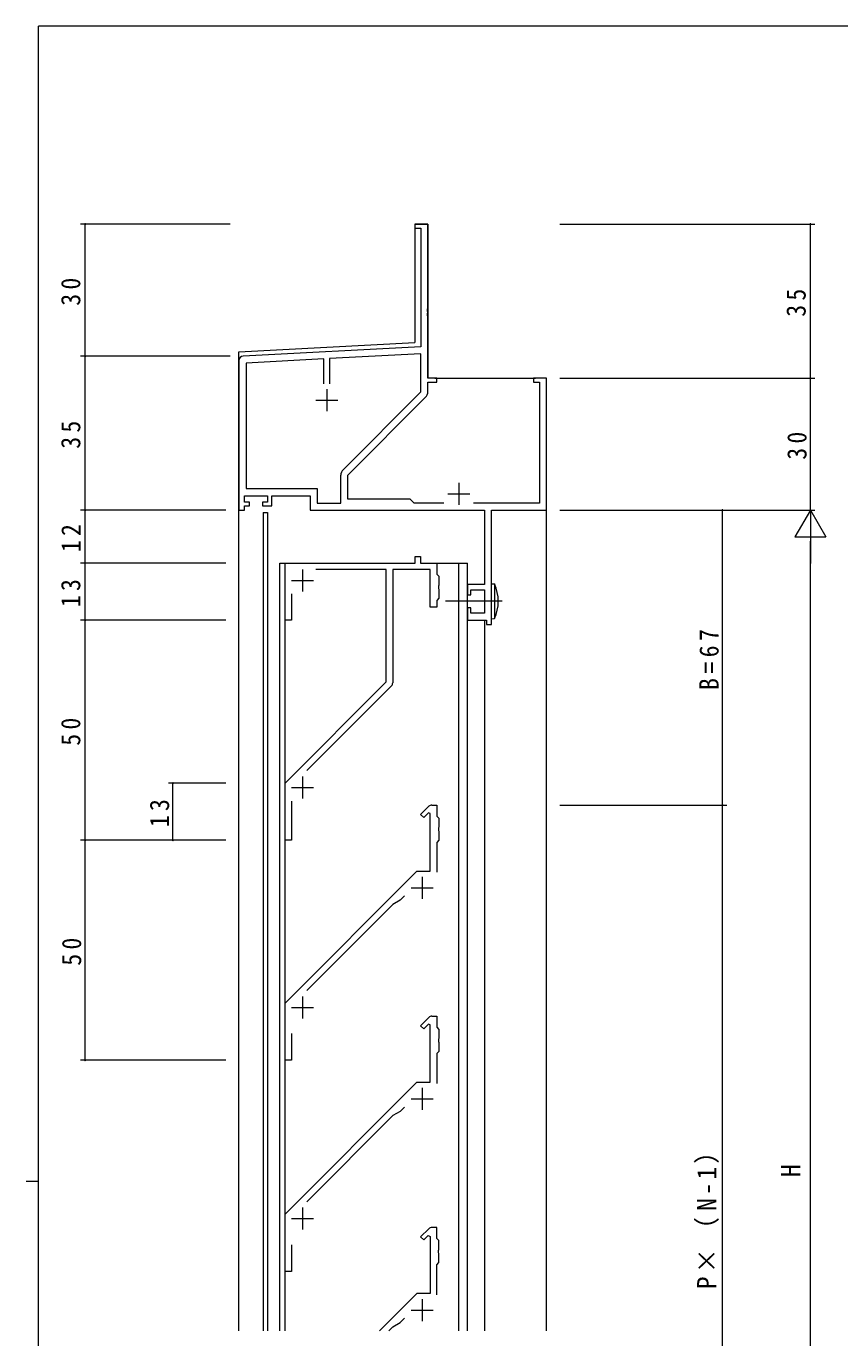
# Model space of a CAD drawing. Units: millimetres on the paper. Extents: x -420 to 373, y -297 to 267.
# Drawn here: x -420.5 to -235.4, y -33.7 to 264.4 of the extents above; entities that cross this region are included whole.
import ezdxf
from ezdxf.enums import TextEntityAlignment as Align

# ---------------------------------------------------------------- set-up
doc = ezdxf.new("R2010")
doc.units = ezdxf.units.MM
for name, color, linetype, lineweight in [('0-1_YKK_ZWAK', 7, 'Continuous', 9), ('0-3_YKK_11', 7, 'Continuous', 9), ('0-4_YKK_12', 2, 'Continuous', 9), ('0-5_YKK_D', 6, 'Continuous', 9), ('0-6_YKK_13', 4, 'Continuous', 9)]:
    doc.layers.add(name, color=color, linetype=linetype, lineweight=lineweight)
doc.styles.add('ＭＳ ゴシック', font='')
doc.styles.get('ＭＳ ゴシック').set_extended_font_data('MS Gothic')

msp = doc.modelspace()

# ---------------------------------------------------------------- linework, layer by layer
at = {"layer": '0-1_YKK_ZWAK'}
for p, q in [((-417.7, -260.6), (-417.7, 264.4)), ((352.3, 264.4), (-417.7, 264.4)), ((-420.5, 1.9), (-417.7, 1.9))]:
    msp.add_line(p, q, dxfattribs=at)
at = {"layer": '0-3_YKK_11'}
for p, q in [((-332.125, 219.4), (-332.125, 218.5)), ((-329.125, 219.4), (-332.125, 219.4)), ((-332.125, 218.5), (-330.755, 218.5)), ((-330.755, 218.5), (-330.755, 191.568)), ((-329.125, 200.358), (-329.125, 219.4)), ((-329.245, 200.175), (-329.125, 200.358)), ((-329.245, 199.625), (-329.245, 200.175)), ((-329.125, 199.442), (-329.245, 199.625)), ((-329.245, 199.175), (-329.125, 199.358)), ((-329.245, 198.625), (-329.245, 199.175)), ((-329.125, 198.442), (-329.245, 198.625)), ((-329.125, 199.358), (-329.125, 199.442)), ((-329.125, 184.4), (-329.125, 198.442)), ((-330.755, 191.568), (-371.177, 189.45)), ((-372.125, 188.451), (-372.125, 154.4)), ((-352.775, 188.782), (-370.495, 187.853)), ((-370.495, 187.853), (-370.495, 159.33)), ((-352.775, 183.1), (-352.775, 188.782)), ((-352.775, 183.1), (-352.775, 188.782)), ((-330.755, 189.936), (-351.475, 188.85)), ((-351.475, 188.85), (-351.475, 183.1)), ((-330.755, 181.275), (-330.755, 189.936)), ((-352.125, 181.9), (-352.125, 176.9)), ((-327.125, 184.4), (-329.125, 184.4)), ((-329.125, 183.5), (-327.125, 183.5)), ((-329.125, 181.346), (-329.125, 183.5)), ((-327.125, 183.5), (-327.125, 184.4)), ((-305.125, 184.4), (-305.125, 183.5)), ((-302.125, 184.4), (-305.125, 184.4)), ((-305.125, 183.5), (-303.755, 183.5)), ((-303.755, 183.5), (-303.755, 156.03)), ((-302.125, 154.4), (-302.125, 184.4)), ((-354.625, 179.4), (-349.625, 179.4)), ((-348.427, 163.602), (-330.755, 181.275)), ((-347.325, 162.4), (-329.652, 180.073)), ((-348.955, 156.03), (-348.955, 162.33)), ((-347.325, 156.9), (-347.325, 162.4)), ((-370.495, 159.33), (-354.295, 159.33)), ((-354.295, 159.33), (-354.295, 156.03)), ((-324.625, 158.1), (-319.625, 158.1)), ((-322.125, 160.6), (-322.125, 155.6)), ((-370.825, 157.7), (-365.625, 157.7)), ((-370.825, 156.2), (-370.825, 157.7)), ((-369.725, 156.2), (-370.825, 156.2)), ((-370.825, 155.4), (-369.725, 155.4)), ((-370.825, 154.4), (-370.825, 155.4)), ((-369.725, 155.4), (-369.725, 156.2)), ((-366.725, 156.2), (-366.725, 155.4)), ((-365.625, 156.2), (-366.725, 156.2)), ((-366.725, 155.4), (-364.625, 155.4)), ((-365.625, 157.7), (-365.625, 156.2)), ((-364.625, 157.7), (-355.925, 157.7)), ((-364.625, 155.4), (-364.625, 157.7)), ((-355.925, 157.7), (-355.925, 154.4)), ((-354.295, 156.03), (-348.955, 156.03)), ((-333.125, 156.9), (-347.325, 156.9)), ((-332.255, 156.03), (-333.125, 156.9)), ((-325.475, 156.03), (-332.255, 156.03)), ((-303.755, 156.03), (-318.774, 156.03)), ((-372.125, 154.4), (-370.825, 154.4)), ((-355.925, 154.4), (-316.255, 154.4)), ((-316.255, 154.4), (-316.255, 137.5)), ((-314.625, 154.4), (-302.125, 154.4)), ((-314.625, 128.4), (-314.625, 154.4)), ((-332.025, 143.9), (-330.825, 143.9)), ((-332.025, 142.4), (-332.025, 143.9)), ((-330.825, 143.9), (-330.825, 142.4)), ((-361.625, 142.4), (-332.025, 142.4)), ((-361.625, 129.4), (-361.625, 142.4)), ((-357.625, 140.9), (-357.625, 135.9)), ((-338.625, 140.9), (-354.631, 140.9)), ((-338.625, 115.4), (-338.625, 140.9)), ((-337.125, 140.9), (-337.125, 115.193)), ((-328.625, 140.9), (-337.125, 140.9)), ((-330.825, 142.4), (-327.125, 142.4)), ((-328.625, 132.4), (-328.625, 140.9)), ((-327.125, 142.4), (-327.125, 139.9)), ((-360.125, 138.4), (-355.125, 138.4)), ((-327.125, 139.9), (-326.625, 139.4)), ((-326.625, 137.358), (-326.745, 137.175)), ((-326.745, 137.175), (-326.745, 136.625)), ((-326.625, 139.4), (-326.625, 137.358)), ((-320.125, 137.5), (-320.125, 135.2)), ((-316.255, 137.5), (-320.125, 137.5)), ((-360.125, 135.407), (-360.125, 129.4)), ((-326.625, 134.4), (-327.125, 133.9)), ((-326.745, 136.625), (-326.625, 136.442)), ((-326.625, 136.442), (-326.625, 134.4)), ((-320.125, 135.2), (-319.325, 135.2)), ((-319.325, 136.3), (-316.255, 136.3)), ((-319.325, 135.2), (-319.325, 136.3)), ((-316.255, 136.3), (-316.255, 131.03)), ((-327.125, 132.4), (-328.625, 132.4)), ((-327.125, 133.9), (-327.125, 132.4)), ((-320.125, 132.2), (-320.125, 129.4)), ((-319.325, 132.2), (-320.125, 132.2)), ((-319.325, 131.03), (-319.325, 132.2)), ((-360.125, 129.4), (-361.625, 129.4)), ((-320.125, 129.4), (-315.825, 129.4)), ((-316.255, 131.03), (-319.325, 131.03)), ((-315.825, 129.4), (-315.825, 128.4)), ((-315.825, 128.4), (-314.625, 128.4)), ((-361.625, 92.4), (-338.625, 115.4)), ((-337.417, 114.486), (-356.684, 95.22)), ((-357.625, 93.9), (-357.625, 88.9)), ((-361.625, 79.4), (-361.625, 92.4)), ((-360.125, 91.4), (-355.125, 91.4)), ((-360.125, 88.287), (-360.125, 79.4)), ((-330.778, 85.246), (-328.917, 87.107)), ((-328.21, 87.4), (-327.125, 87.4)), ((-327.125, 87.4), (-327.125, 84.9)), ((-330.071, 84.539), (-330.778, 85.246)), ((-328.995, 85.615), (-330.071, 84.539)), ((-328.625, 85.462), (-328.995, 85.615)), ((-328.625, 72.4), (-328.625, 85.462)), ((-327.125, 84.9), (-326.625, 84.4)), ((-326.625, 84.4), (-326.625, 82.358)), ((-326.625, 82.358), (-326.745, 82.175)), ((-326.745, 82.175), (-326.745, 81.625)), ((-326.745, 81.625), (-326.625, 81.442)), ((-326.625, 81.442), (-326.625, 79.4)), ((-360.125, 79.4), (-361.625, 79.4)), ((-326.625, 79.4), (-327.125, 78.9)), ((-327.125, 78.9), (-327.125, 72.107)), ((-361.625, 42.4), (-331.625, 72.4)), ((-331.625, 72.4), (-328.625, 72.4)), ((-332.925, 68.6), (-327.925, 68.6)), ((-330.425, 71.1), (-330.425, 66.1)), ((-335.425, 65.772), (-337.098, 64.806)), ((-334.456, 66.74), (-335.425, 65.772)), ((-337.098, 64.806), (-356.684, 45.22)), ((-361.625, 29.4), (-361.625, 42.4)), ((-357.625, 43.9), (-357.625, 38.9)), ((-360.125, 41.4), (-355.125, 41.4)), ((-330.778, 37.247), (-328.917, 39.107)), ((-328.21, 39.4), (-327.125, 39.4)), ((-327.125, 39.4), (-327.125, 36.9)), ((-330.071, 36.54), (-330.778, 37.247)), ((-328.995, 37.616), (-330.071, 36.54)), ((-328.625, 37.462), (-328.995, 37.616)), ((-328.625, 24.4), (-328.625, 37.462)), ((-327.125, 36.9), (-326.625, 36.4)), ((-326.625, 36.4), (-326.625, 34.359)), ((-360.125, 35.454), (-360.125, 29.4)), ((-326.625, 34.359), (-326.745, 34.175)), ((-326.745, 34.175), (-326.745, 33.625)), ((-326.745, 33.625), (-326.625, 33.442)), ((-326.625, 33.442), (-326.625, 31.4)), ((-326.625, 31.4), (-327.125, 30.9)), ((-327.125, 30.9), (-327.125, 24.107)), ((-360.125, 29.4), (-361.625, 29.4)), ((-361.625, -5.6), (-331.625, 24.4)), ((-331.625, 24.4), (-328.625, 24.4)), ((-330.425, 23.1), (-330.425, 18.1)), ((-334.456, 18.741), (-335.425, 17.772)), ((-332.925, 20.6), (-327.925, 20.6)), ((-337.098, 16.806), (-356.684, -2.78)), ((-335.425, 17.772), (-337.098, 16.806)), ((-361.625, -18.6), (-361.625, -5.6)), ((-357.625, -4.1), (-357.625, -9.1)), ((-360.125, -6.6), (-355.125, -6.6)), ((-328.917, -8.892), (-330.778, -10.753)), ((-327.125, -8.599), (-328.21, -8.599)), ((-327.125, -11.099), (-327.125, -8.599)), ((-330.778, -10.753), (-330.071, -11.46)), ((-330.071, -11.46), (-329.062, -10.451)), ((-329.062, -10.451), (-328.625, -10.632)), ((-328.625, -10.632), (-328.625, -23.599)), ((-326.625, -11.599), (-327.125, -11.099)), ((-326.625, -13.641), (-326.625, -11.599)), ((-360.125, -12.546), (-360.125, -18.6)), ((-326.745, -13.824), (-326.625, -13.641)), ((-326.745, -14.374), (-326.745, -13.824)), ((-326.625, -14.558), (-326.745, -14.374)), ((-326.625, -16.599), (-326.625, -14.558)), ((-327.125, -17.099), (-326.625, -16.599)), ((-327.125, -23.892), (-327.125, -17.099)), ((-360.125, -18.6), (-361.625, -18.6)), ((-331.625, -23.599), (-340.125, -32.1)), ((-328.625, -23.599), (-331.625, -23.599)), ((-330.425, -24.899), (-330.425, -29.899)), ((-335.425, -30.228), (-334.456, -29.259)), ((-332.925, -27.399), (-327.925, -27.399)), ((-338.004, -32.1), (-337.098, -31.194)), ((-337.098, -31.194), (-335.425, -30.228))]:
    msp.add_line(p, q, dxfattribs=at)
for centre, radius, start, end in [((-371.125, 188.451), 1, 93.00002, 180), ((-330.925, 181.346), 1.8, 314.99998, 359.99997), ((-347.155, 162.33), 1.8, 134.99998, 179.99997), ((-338.125, 115.193), 1, 315.00002, 0.00002), ((-328.21, 86.4), 1, 89.99997, 134.99997), ((-328.21, 38.4), 1, 89.99997, 134.99997), ((-328.21, -9.599), 1, 90, 134.99998)]:
    msp.add_arc(centre, radius, start, end, dxfattribs=at)
at = {"layer": '0-4_YKK_12'}
for p, q in [((-332.125, 219.4), (-329.125, 219.4)), ((-332.125, 219.4), (-332.125, 192.496)), ((-329.125, 219.4), (-329.125, 184.4)), ((-372.125, 190.4), (-332.125, 192.496)), ((-372.125, -32.1), (-372.125, 190.4)), ((-327.575, 184.4), (-304.675, 184.4)), ((-366.625, 153.9), (-365.625, 153.9)), ((-366.625, 153.9), (-366.625, -32.1)), ((-365.625, 153.9), (-365.625, -32.1)), ((-330.525, 154.4), (-320.125, 154.4)), ((-320.125, 154.4), (-316.225, 154.4)), ((-302.125, -32.1), (-302.125, 154.7)), ((-362.825, 142.4), (-332.325, 142.4)), ((-362.825, -32.1), (-362.825, 142.4)), ((-361.625, -32.1), (-361.625, 142.4)), ((-330.525, 142.4), (-320.125, 142.4)), ((-322.125, -32.1), (-322.125, 142.4)), ((-320.125, -32.1), (-320.125, 142.4)), ((-320.125, -32.1), (-320.125, 137.006)), ((-320.125, -32.1), (-320.125, 129.7)), ((-316.225, 129.4), (-316.225, -32.1))]:
    msp.add_line(p, q, dxfattribs=at)
at = {"layer": '0-5_YKK_D'}
for p, q in [((-374.125, 219.4), (-408.125, 219.4)), ((-407.125, 189.4), (-407.125, 219.4)), ((-299.125, 219.4), (-241.125, 219.4)), ((-242.125, 184.4), (-242.125, 219.4)), ((-374.125, 189.4), (-408.125, 189.4)), ((-375.125, 189.4), (-408.125, 189.4)), ((-407.125, 154.4), (-407.125, 189.4)), ((-299.125, 184.4), (-241.125, 184.4)), ((-299.125, 184.4), (-241.125, 184.4)), ((-242.125, 154.4), (-242.125, 184.4)), ((-375.125, 154.4), (-408.125, 154.4)), ((-375.125, 154.4), (-408.125, 154.4)), ((-407.125, 142.4), (-407.125, 154.4)), ((-299.125, 154.4), (-261.125, 154.4)), ((-299.125, 154.4), (-241.125, 154.4)), ((-299.125, 154.4), (-241.125, 154.4)), ((-262.125, 87.4), (-262.125, 154.4)), ((-242.125, 154.4), (-245.625, 148.338)), ((-242.125, 154.4), (-242.125, 142.276)), ((-242.125, 154.4), (-238.625, 148.338)), ((-245.625, 148.338), (-238.625, 148.338)), ((-242.125, -138.6), (-242.125, 147.4)), ((-375.125, 142.4), (-408.125, 142.4)), ((-375.125, 142.4), (-408.125, 142.4)), ((-407.125, 129.4), (-407.125, 142.4)), ((-375.125, 129.4), (-408.125, 129.4)), ((-375.125, 129.4), (-408.125, 129.4)), ((-407.125, 79.4), (-407.125, 129.4)), ((-375.125, 92.4), (-388.125, 92.4)), ((-387.125, 79.4), (-387.125, 92.4)), ((-299.125, 87.4), (-261.125, 87.4)), ((-299.125, 87.4), (-261.125, 87.4)), ((-262.125, -100.6), (-262.125, 87.4)), ((-375.125, 79.4), (-408.125, 79.4)), ((-375.125, 79.4), (-408.125, 79.4)), ((-407.125, 29.4), (-407.125, 79.4)), ((-375.125, 79.4), (-388.125, 79.4)), ((-375.125, 29.4), (-408.125, 29.4))]:
    msp.add_line(p, q, dxfattribs=at)
for centre, start, end in [((-407.125, 219.4), 90, 270), ((-407.125, 219.4), 270, 90), ((-242.125, 219.4), 90, 270), ((-242.125, 219.4), 270, 90), ((-407.125, 189.4), 90, 270), ((-407.125, 189.4), 90, 270), ((-407.125, 189.4), 270, 90), ((-407.125, 189.4), 270, 90), ((-242.125, 184.4), 90, 270), ((-242.125, 184.4), 270, 90), ((-407.125, 154.4), 90, 270), ((-407.125, 154.4), 90, 270), ((-407.125, 154.4), 270, 90), ((-407.125, 154.4), 270, 90), ((-262.125, 154.4), 90, 270), ((-262.125, 154.4), 270, 90), ((-407.125, 142.4), 90, 270), ((-407.125, 142.4), 90, 270), ((-407.125, 142.4), 270, 90), ((-407.125, 142.4), 270, 90), ((-407.125, 129.4), 90, 270), ((-407.125, 129.4), 90, 270), ((-407.125, 129.4), 270, 90), ((-407.125, 129.4), 270, 90), ((-387.125, 92.4), 90, 270), ((-387.125, 92.4), 270, 90), ((-262.125, 87.4), 90, 270), ((-262.125, 87.4), 90, 270), ((-262.125, 87.4), 270, 90), ((-262.125, 87.4), 270, 90), ((-407.125, 79.4), 90, 270), ((-407.125, 79.4), 90, 270), ((-407.125, 79.4), 270, 90), ((-407.125, 79.4), 270, 90), ((-387.125, 79.4), 90, 270), ((-387.125, 79.4), 270, 90), ((-407.125, 29.4), 90, 270), ((-407.125, 29.4), 270, 90)]:
    msp.add_arc(centre, 0.106, start, end, dxfattribs=at)
at = {"layer": '0-6_YKK_13'}
for p, q in [((-314.625, 137.698), (-313.982, 137.642)), ((-314.625, 129.698), (-314.625, 137.698)), ((-313.982, 137.642), (-313.982, 129.754)), ((-312.199, 133.698), (-325.138, 133.698)), ((-314.625, 129.698), (-313.982, 129.754))]:
    msp.add_line(p, q, dxfattribs=at)
msp.add_arc((-322.625, 133.698), 9.5, 335.47226, 24.52773, dxfattribs=at)

# ---------------------------------------------------------------- texts
at = {"layer": '0-5_YKK_D', "color": 3, "style": 'ＭＳ ゴシック'}
msp.add_text('H', height=4.399, rotation=90, dxfattribs=at).set_placement((-243.125, 2.8), align=Align.BOTTOM_LEFT)
at = {"layer": '0-5_YKK_D', "color": 3, "char_height": 4.399, "attachment_point": 7, "rotation": 90, "style": 'ＭＳ ゴシック'}
for s, insert in [('\\T1.36;\\W0.9;30', (-408.125, 200.88)), ('\\T1.36;\\W0.9;35', (-243.125, 198.38)), ('\\T1.36;\\W0.9;35', (-408.125, 168.38)), ('\\T1.36;\\W0.9;30', (-242.925, 165.88)), ('\\T1.36;\\W0.9;12', (-408.125, 144.88)), ('\\T1.36;\\W0.9;13', (-408.125, 132.38)), ('\\T1.38;\\W0.9;B=67', (-262.925, 113.54)), ('\\T1.36;\\W0.9;50', (-408.125, 100.88)), ('\\T1.36;\\W0.9;13', (-387.925, 82.38)), ('\\T1.36;\\W0.9;50', (-407.925, 50.88)), ('\\T1.25;\\W0.95;P×（N-1）', (-262.925, -22.6))]:
    msp.add_mtext(s, dxfattribs=dict(at, insert=insert))

doc.saveas('drawing.dxf')
